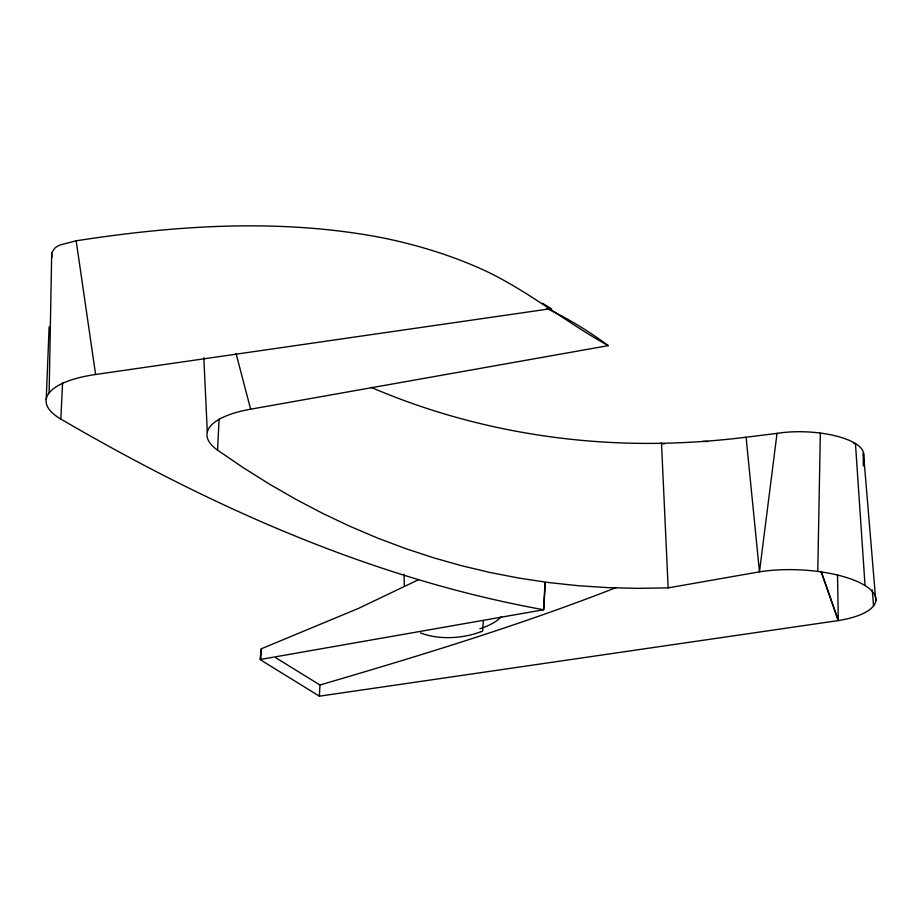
<?xml version="1.0" encoding="UTF-8"?>
<svg xmlns="http://www.w3.org/2000/svg" width="922" height="922" viewBox="0 0 922 922"><rect width="100%" height="100%" fill="white"/><g stroke="black" fill="none" stroke-linecap="round" stroke-linejoin="round"><path stroke-width="1.38" d="M863.499 465.864L863.499 454.742M49.131 392.945L51.701 252.743L54.974 247.995A43.956 15.029 2.8 0 1 60.449 244.872L76.169 240.803C176.909 225.164 280.634 218.33 381.385 237.588C416.859 244.745 451.676 255.336 484.592 270.469C528.456 291.018 565.901 322.377 608.278 345.635L250.634 409.195A95.369 32.616 2.8 0 0 217.569 450.178L243.558 467.869L269.835 484.35L296.4 499.62L323.253 513.681L350.406 526.52L377.836 538.16L405.565 548.578L433.582 557.798L461.887 565.797L490.492 572.585L519.374 578.163L548.555 582.531L578.013 585.689L607.771 587.625L637.817 588.363L668.15 587.879L759.474 571.847A77.056 26.358 2.8 0 1 865.043 585.551L855.455 443.551L853.668 443.528M817.779 571.444L820.338 433.075M46.215 399.422L49.143 326.78M545.34 582.773L543.657 609.742C372.05 578.774 210.7 506.466 60.829 419.061L62.604 382.826M217.569 450.178L219.079 419.118M418.623 579.673L358.589 608.347L261.295 648.8L260.742 659.991L319.392 696.179L838.305 620.575A77.056 26.358 2.8 0 0 865.043 585.551M319.392 696.179L319.946 685L275.955 657.847M544.994 582.554L543.657 609.742L260.004 659.53L261.295 648.8M483.37 620.506L482.598 631.132L481.33 631.558M777.027 433.375L759.474 571.847L746.094 437.224L777.027 433.375A57.256 19.581 2.8 0 1 836.842 436.21A57.256 19.581 2.8 0 1 863.303 455.745M51.701 252.743L51.932 257.203M615.884 587.694C519.109 625.531 419.591 655.807 319.946 685M481.411 631.524L481.491 631.501A50.768 26.185 -5.7 0 1 420.524 632.884M60.829 419.061A95.369 32.616 2.8 0 1 95.611 374.482L548.901 308.974M371.013 387.321C461.991 426.413 561.394 444.957 660.325 443.309L661.5 443.286A294.602 100.763 2.8 0 0 702.921 441.431A352.089 120.425 2.8 0 0 746.082 437.212M702.933 441.442L707.796 441.511M660.325 443.309L664.428 443.92M546.412 308.409C568.298 318.539 588.904 331.298 608.278 345.635M542.424 303.223L551.679 308.939M837.51 574.729L838.305 620.575L821.064 571.721M821.248 571.41L838.305 620.575M236.032 353.472L250.634 409.195M76.169 240.803L95.611 374.482M875.796 600.856L863.441 452.748L863.465 465.552M872.27 589.896L873.549 605.904M203.82 357.678L207.312 432.026M661.5 443.286L668.15 587.879M404.067 574.337L404.274 585.712M501.591 616.553A53.776 27.291 -1.9 0 1 479.855 628.723"/></g></svg>
